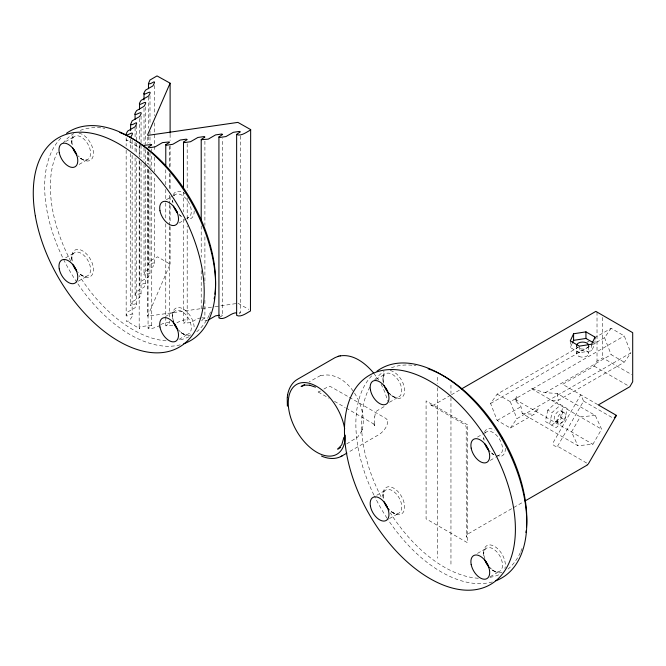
<?xml version="1.0" encoding="UTF-8"?>
<svg xmlns="http://www.w3.org/2000/svg" width="666" height="666" viewBox="0 0 666 666"><rect width="100%" height="100%" fill="white"/><g stroke="black" fill="none" stroke-linecap="round" stroke-linejoin="round"><path stroke-width="0.5" stroke-dasharray="3.33 2.5" d="M71.803 258.308L71.803 256.593M71.803 142L71.803 140.285M172.527 316.458L172.527 314.743M382.992 495.662L382.992 493.956M382.992 379.362L382.992 377.647M483.716 553.821L483.716 552.106M374.725 417.016L375.233 413.703L376.798 410.914L385.106 406.035M159.99 324.975C158.425 327.847 140.676 331.368 151.756 325.674L151.756 172.819M172.802 325.233L165.842 325.849L169.397 323.335L169.472 321.02M200.891 317.965L197.877 318.406L190.518 322.652L183.516 323.201L187.188 320.596L187.188 225.891M204.903 300.266L204.903 318.023L201.44 320.171M219.156 317.599L222.619 315.443L222.619 138.586M240.334 136.014L240.334 312.862L236.871 315.018M466.292 536.022L466.258 537.262L466.6 534.715L523.201 502.031M387.795 421.42C387.396 426.723 383.549 431.535 379.245 434.432L347.769 452.597M578.829 346.969L497.169 394.114L490.592 403.471L497.169 420.429L510.331 428.03L534.174 414.26L534.398 411.913L538.444 408.325L536.48 411.721L534.398 411.913M515.992 401.29L517.074 395.995L515.118 399.392L515.992 401.29L521.02 406.668L522.227 413.561L577.847 445.679L592.89 444.289L601.614 429.179L595.287 415.459L557.117 393.423L545.163 392.724L530.602 388.186L601.614 429.179M547.752 410.098L545.412 421.545L556.077 427.705L564.818 419.955L567.157 408.516L556.493 402.356L547.752 410.098L552.022 412.57L560.764 404.82M549.683 424.009L552.022 412.57M551.806 425.233L560.547 417.49L562.887 406.044M362.212 429.628C368.315 406.327 346.437 368.24 319.43 375.999L320.587 375.499L309.141 381.876M151.756 325.674L150.757 325.258L140.701 326.723A2.015 1.165 0 0 0 139.252 327.539A2.015 1.165 0 0 0 139.768 328.671L126.199 320.846A2.015 1.165 0 0 0 128.155 321.137A2.015 1.165 0 0 0 129.579 320.304C140.659 304.986 120.613 323.493 127.697 311.996L135.056 307.75L136.597 304.187L136.597 158.608M136.597 304.187C134.69 302.106 127.356 310.398 132.159 301.773L139.519 297.519L141.059 293.964L141.059 161.905M141.059 293.964C139.152 291.875 131.818 300.166 136.63 291.541L143.989 287.287L145.529 283.733L145.529 165.193M145.529 283.733C143.615 281.643 136.289 289.935 141.092 281.31L148.451 277.064L149.992 273.501L149.992 170.563M149.992 273.501C148.085 271.42 140.751 279.712 145.554 271.087L152.914 266.833L154.454 263.278L154.454 175.932M154.454 263.278C152.514 261.247 145.03 269.48 150.175 260.764L157.634 256.818L170.113 264.186L147.71 316.2L214.186 306.785M346.695 443.922L357.734 437.038L361.663 431.11M361.496 431.56L362.371 429.204M594.996 340.842L594.996 343.664L591.683 350.799L579.328 352.714L570.279 347.486L571.936 343.922M597.702 404.578L562.62 384.324L594.172 366.109L597.019 361.172L602.713 357.883L631.818 374.683M557.534 446.228L583.599 401.09L580.752 394.788L553.504 441.974C551.523 444.605 554.945 447.127 557.534 446.228L587.52 463.536M510.331 428.03L516.908 418.673L630.868 352.88L624.283 335.922L611.13 328.321L595.87 337.129M490.592 403.471L604.545 337.679L611.13 328.321M551.964 400.516L558.324 400.316L624.283 362.237L630.868 352.88M65.593 141.575L74.134 136.638M79.154 164.41L87.704 159.474M65.593 257.875L74.134 252.947M166.317 199.725L172.303 196.27M173.152 195.779L174.867 194.788M78.297 281.21L87.704 275.782M179.021 223.06L185.864 219.114M186.713 218.615L188.428 217.632M165.459 316.525L174.867 311.097M160.806 324.509C163.078 323.543 167.216 321.428 169.472 323.093M176.89 322.868C179.495 321.42 184.357 318.648 187.188 320.521M179.021 339.369L188.428 333.941M320.479 391.042L318.098 392.008M323.901 389.069L327.963 386.755L330.619 386.638L348.41 396.778M375.924 379.42L385.331 373.992M389.485 402.264L398.892 396.836M450.549 395.271L432.492 405.686L430.328 404.687L464.277 424.309L466.192 426.798L466.283 536.446M451.448 394.755L460.414 389.577M586.904 342.307L590.492 340.234M497.169 394.114L510.331 401.715L624.283 335.922M497.169 420.429L521.02 406.668M545.163 392.724L611.13 354.637L624.283 362.237M376.781 495.238L385.331 490.301M477.505 437.079L481.776 434.615M482.634 434.124L486.055 432.151M389.485 518.573L398.892 513.145M490.209 460.414L495.338 457.459M496.195 456.959L499.617 454.986M477.505 553.388L486.055 548.459M490.209 576.723L499.617 571.295M489.91 577.339L493.439 576.673A116.841 67.457 60 0 0 500.216 574.1M215.21 306.635L237.762 303.338M201.898 317.824L204.903 317.94M208.233 320.08L201.432 320.829M239.335 312.371L240.334 312.787M221.62 314.951L222.619 315.359M595.287 415.459L580.244 416.849L571.52 431.951L577.847 445.679M522.227 413.561L534.174 414.26M238.037 303.321L248.751 309.357M318.281 392.049L329.137 398.251M431.127 405.228L432.176 405.602M80.395 158.242L81.702 158.991M391.591 395.596L392.89 396.345M492.316 453.754L493.614 454.495A15.31 8.841 60 0 1 490.076 451.39M80.395 274.55L81.702 275.291M181.119 332.7L182.426 333.45M391.591 511.904L392.89 512.654M492.316 570.063L493.614 570.804M81.993 159.157L83.541 160.048M393.181 396.52L394.73 397.402M81.993 275.466L83.541 276.357M182.717 333.624L184.266 334.507M393.181 512.828L394.73 513.711M493.906 570.978L495.454 571.869M594.172 366.109L628.962 386.197M583.599 401.09L613.586 418.398M561.629 411.147A6.044 3.488 -60 0 1 559.265 420.612A6.044 3.488 -60 0 1 554.37 417.024A6.044 3.488 -60 0 1 561.629 411.147L564.518 412.812M560.547 417.49L564.818 419.955M555.461 421.528L558.349 423.193M515.118 399.392L592.89 444.289M349.3 397.294L385.83 418.39L387.387 420.013L387.845 421.786M334.482 401.34L345.188 407.517M346.079 408.033L373.726 423.992L374.775 425.349L374.725 416.758M373.726 423.992L374.134 424.284M373.867 373.36L378.588 379.928M381.085 384.149L384.898 392.216L387.729 401.182M604.545 337.679L611.13 354.637M510.331 401.715L516.908 418.673M557.117 393.423L558.324 400.316M602.713 317.432L602.713 357.883M597.019 312.071L597.019 361.172M591.683 344.222L591.683 350.799M588.669 346.37L588.669 353.455M579.328 346.129L579.328 352.714M576.598 345.504L576.598 353.604M570.279 340.909L570.279 347.486M450.957 385.098L450.957 393.423M450.957 397.577L450.957 566.033M437.387 377.264L437.387 383.508M437.387 387.662L437.387 558.2M204.903 141.167L204.903 225.391M204.903 236.83L204.903 283.624M201.207 225.916L201.207 257.109M201.207 270.629L201.207 310.14M187.188 143.748L187.188 190.534M187.188 197.819L187.188 218.615M183.491 192.099L183.491 211.855M183.491 219.131L183.491 323.118M170.113 134.207L170.113 140.443M170.113 145.646L170.113 168.523M170.113 173.718L170.113 190.359M170.113 196.595L170.113 201.79M170.113 205.952L170.113 222.594M170.113 226.748L170.113 264.186M169.472 146.32L169.472 167.124M169.472 173.36L169.472 189.993M169.472 195.196L169.472 203.513M169.472 204.554L169.472 225.349M169.472 226.39L169.472 316.858M165.776 169.722L165.776 185.315M165.776 189.477L165.776 201.956M165.776 202.997L165.776 219.63M165.776 223.793L165.776 325.699M154.454 85.464L154.454 115.618M154.454 122.894L154.454 152.014M154.454 157.209L154.454 171.77M151.756 148.901L151.756 150.982M151.756 156.177L151.756 168.656M149.992 95.688L149.992 124.808M149.992 131.044L149.992 143.523M149.992 152.88L149.992 169.522M148.476 97.003L148.476 128.197M148.476 136.513L148.476 142.749M148.476 152.114L148.476 164.594M148.476 169.788L148.476 264.41M148.06 151.498L148.06 163.978M148.06 169.181L148.06 328.271M147.561 137.046L147.561 143.282M147.561 151.607L147.561 164.077M147.561 169.281L147.561 315.9M145.529 106.96L145.529 144.397M145.529 149.592L145.529 164.152M144.014 108.267L144.014 143.623M144.014 147.785L144.014 160.256M144.014 164.419L144.014 274.642M141.059 116.15L141.059 144.222M141.059 145.263L141.059 157.742M139.552 118.498L139.552 140.335M139.552 144.497L139.552 156.968M139.552 161.13L139.552 284.873M139.177 146.886L139.177 156.252M139.177 160.406L139.177 327.822M136.597 125.333L136.597 141.975M136.597 143.015L136.597 154.454M135.081 127.689L135.081 138.087M135.081 142.241L135.081 153.679M135.081 157.842L135.081 295.096M132.134 139.727L132.134 151.165M132.134 155.32L132.134 314.419M130.619 138.953L130.619 149.351M130.619 153.513L130.619 305.328M126.157 137.745L126.157 146.062M126.157 150.225L126.157 315.559M588.453 346.528A6.044 3.488 0 0 1 582.25 349.059A6.044 3.488 0 0 1 576.664 346.095M383.058 497.544A13.295 7.676 60 0 1 392.915 491.017A13.295 7.676 60 0 1 401.515 509.407A13.295 7.676 60 0 1 388.511 509.207M383.458 498.409A15.31 8.841 60 0 1 393.198 487.895A15.31 8.841 60 0 1 404.453 509.157A15.31 8.841 60 0 1 389.352 509.54M483.782 555.694A13.295 7.676 60 0 1 493.639 549.167A13.295 7.676 60 0 1 502.239 567.557A13.295 7.676 60 0 1 489.235 567.357M502.022 572.227A15.31 8.841 60 0 1 490.076 567.698M484.865 558.924A15.31 8.841 60 0 1 493.614 545.895A15.31 8.841 60 0 1 504.886 568.514M485.106 433.083A13.295 7.676 60 0 1 500.166 440.301A13.295 7.676 60 0 1 496.986 455.519M493.906 454.67A13.295 7.676 60 0 1 489.235 451.048M483.782 439.393A13.295 7.676 60 0 1 483.716 437.512M505.352 448.285A15.31 8.841 60 0 1 498.992 456.535M484.182 440.259A15.31 8.841 60 0 1 483.799 437.962M484.49 432.109A15.31 8.841 60 0 1 494.53 430.07M383.391 383.233A13.295 7.676 60 0 1 391.849 374.092A13.295 7.676 60 0 1 401.631 392.565A13.295 7.676 60 0 1 388.511 392.898M390.201 370.554A15.31 8.841 60 0 1 404.628 391.192A15.31 8.841 60 0 1 389.352 393.24M383.458 382.101A15.31 8.841 60 0 1 385.681 371.47M492.291 581.942A120.871 69.788 60 0 1 387.587 519.014M387.046 518.19A120.871 69.788 60 0 1 374.317 495.87M373.884 494.98A120.871 69.788 60 0 1 372.044 375.499M478.313 578.238A116.841 67.457 60 0 1 390.318 512.903M381.044 496.744A116.841 67.457 60 0 1 361.555 423.951L362.287 411.713L363.911 402.672A116.841 67.457 60 0 1 369.871 387.029M374.725 379.878A116.841 67.457 60 0 1 384.107 371.462M391.442 367.765A116.841 67.457 60 0 1 412.046 365.209M414.085 365.426A116.841 67.457 60 0 1 416.034 365.709M522.052 548.451A116.841 67.457 60 0 1 520.662 551.864M520.288 552.688A116.841 67.457 60 0 1 507.975 569.097M180.186 344.83A120.871 69.788 60 0 1 77.497 283.3M76.948 282.476A120.871 69.788 60 0 1 60.856 138.145M190.834 334.873A15.31 8.841 60 0 1 178.888 330.336M173.676 321.57A15.31 8.841 60 0 1 181.518 308.142A15.31 8.841 60 0 1 194.081 329.312M79.013 133.192A15.31 8.841 60 0 1 93.44 153.838A15.31 8.841 60 0 1 78.163 155.877M72.269 144.747A15.31 8.841 60 0 1 74.492 134.107M189.027 336.746A116.841 67.457 60 0 1 178.655 340.16M166.117 340.817A116.841 67.457 60 0 1 79.129 275.549M70.804 261.214A116.841 67.457 60 0 1 50.366 186.597L50.391 184.066A116.841 67.457 60 0 1 57.301 152.331M62.945 143.257A116.841 67.457 60 0 1 73.793 133.566M80.253 130.403A116.841 67.457 60 0 1 100.857 127.855M102.897 128.072A116.841 67.457 60 0 1 104.845 128.347M210.531 311.963A116.841 67.457 60 0 1 209.474 314.51M209.099 315.334A116.841 67.457 60 0 1 196.786 331.735M194.164 210.931A15.31 8.841 60 0 1 187.804 219.181M178.888 214.027A15.31 8.841 60 0 0 182.426 217.141L181.119 216.392A13.295 7.676 60 0 1 179.554 215.176M172.994 202.897A15.31 8.841 60 0 1 172.602 200.599M173.302 194.755A15.31 8.841 60 0 1 185.173 193.948M140.701 145.796A2.015 1.165 0 0 0 139.252 146.612A2.015 1.165 0 0 0 139.768 147.744L126.199 139.91A2.015 1.165 0 0 0 128.155 140.21A2.015 1.165 0 0 0 129.579 139.369M72.269 261.055A15.31 8.841 60 0 1 82.01 250.533A15.31 8.841 60 0 1 93.265 271.803A15.31 8.841 60 0 1 78.163 272.186M71.87 260.19A13.295 7.676 60 0 1 81.194 253.338A13.295 7.676 60 0 1 90.518 270.954A13.295 7.676 60 0 1 78.829 273.326M71.87 143.881A13.295 7.676 60 0 1 81.194 137.029A13.295 7.676 60 0 1 90.518 154.645A13.295 7.676 60 0 1 78.829 157.026M173.918 195.721A13.295 7.676 60 0 1 188.428 201.956A13.295 7.676 60 0 1 187.188 218.073M172.594 202.031A13.295 7.676 60 0 1 172.527 200.15M172.594 318.34A13.295 7.676 60 0 1 181.918 311.488A13.295 7.676 60 0 1 191.242 329.104A13.295 7.676 60 0 1 179.554 331.485M557.034 420.179L557.034 420.396A6.044 3.488 -60 0 0 563.394 421.029A6.044 3.488 -60 0 0 563.544 412.429A6.044 3.488 -60 0 0 557.034 420.179M466.6 534.715L466.625 534.698M467.465 424.783L426.082 400.89L426.082 518.831L467.465 542.723L467.465 424.783M374.808 425.341L374.608 424.85L374.808 425.341M374.775 425.349L374.725 424.833L374.725 425.258M579.079 356.501A6.044 3.488 0 0 0 588.644 354.046A6.044 3.488 0 0 0 580.186 350.491A6.044 3.488 0 0 0 579.079 356.501"/><path stroke-width="1" d="M165.776 165.559L165.776 144.68L169.331 142.466L169.331 141.941L162.446 142.632L155.086 146.878L149.059 147.752L148.127 147.103L151.607 145.046L151.615 144.514L142.707 145.496M183.491 187.937L183.491 142.108L187.188 139.585L186.322 139.161L180.161 140.051L172.802 144.297L166.633 145.188L165.776 144.763M201.207 220.712L201.207 139.527L204.903 137.005L204.046 136.58L197.877 137.471L190.518 141.725L184.349 142.616L183.491 142.183M236.322 312.812C230.611 312.729 224.683 320.762 218.923 317.965L218.923 136.946L222.619 134.432L221.761 134.008L215.593 134.898L208.233 139.144L201.232 139.685M148.476 88.678L148.476 83.483L149.967 80.045L157.018 75.916L170.113 83.175L147.586 134.89L147.902 135.381L237.904 122.386L250.657 129.595L250.458 310.997C246.886 312.787 240.834 317.682 236.638 315.384L236.638 134.374L240.334 131.851L239.477 131.427L233.308 132.318L225.949 136.563L219.788 137.454L218.923 137.029M287.229 397.927L287.371 406.177M287.279 397.527C287.845 390.351 291.15 382.833 297.66 379.195L335.09 357.6L338.586 356.243M287.546 395.404L287.604 394.98M250.682 129.812L250.458 130.07C246.878 131.868 240.859 136.738 236.638 134.449M343.922 437.321L341.758 444.83L337.679 449.184L340.676 447.394M130.619 130.636L130.619 124.4L132.159 120.837L139.519 116.592C146.412 106.085 129.737 121.104 136.63 110.606L143.989 106.36C150.824 95.804 134.249 110.947 141.092 100.383L148.451 96.129C155.311 85.581 138.719 100.749 145.554 90.151L152.914 85.906C157.692 77.164 150.408 85.639 148.476 83.483M130.303 137.712C138.237 125.857 120.904 141.9 127.697 131.069L135.056 126.815C139.835 118.073 132.551 126.557 130.619 124.4M573.592 333.774L570.279 340.909L579.328 346.129L591.683 344.222L594.996 337.088L585.947 331.859L573.592 333.774L573.592 340.351L572.352 343.032M461.313 389.061L595.837 311.388L632.7 332.675L632.7 381.776L629.853 386.713L598.301 404.928L616.433 415.393L588.195 464.16M614.293 417.649L616.433 415.393M321.503 456.052C328.022 459.007 336.155 459.682 342.399 455.694M208.233 320.08L215.593 315.826L219.614 315.243M304.678 384.457L301.115 386.513L304.945 385.09L310.09 385.281M341.159 456.41L346.894 453.096M524.999 500.998L587.52 464.901L587.295 464.527M340.051 355.902C353.355 353.746 365.293 363.17 373.376 372.727M338.087 356.36L340.542 355.786M573.592 340.351L585.947 338.445L593.348 342.715M309.64 385.198L315.459 387.162M144.014 93.715L144.014 99.95M594.996 337.088L594.996 338.969M585.947 331.859L585.947 338.445M170.113 83.25L170.113 133.167M139.552 103.938L139.552 109.141M135.081 114.169L135.081 119.364M576.598 345.504A6.044 3.488 0 0 1 582.509 342.091A6.044 3.488 0 0 1 588.669 345.354M388.511 509.207A13.295 7.676 60 0 1 383.991 501.59M387.246 506.884A15.31 8.841 60 0 1 385.106 503.138M489.235 567.357A13.295 7.676 60 0 1 484.715 559.74M488.469 565.734A15.31 8.841 60 0 1 485.83 561.288M488.469 449.425A15.31 8.841 60 0 1 485.83 444.98M501.332 436.771A15.31 8.841 60 0 1 502.247 438.245M489.235 451.048A13.295 7.676 60 0 1 484.715 443.439M388.511 392.898A13.295 7.676 60 0 1 383.991 385.281M387.745 391.275A15.31 8.841 60 0 1 385.481 387.604M377.006 371.17A120.871 69.788 60 0 1 502.555 439.801A120.871 69.788 60 0 1 495.87 580.76M428.146 368.806A116.841 67.457 60 0 1 431.027 369.88M431.901 370.221A116.841 67.457 60 0 1 526.764 516.791L526.789 519.355A116.841 67.457 60 0 1 526.523 526.806M526.173 530.644A116.841 67.457 60 0 1 525.94 532.525M345.238 435.148A40.293 23.26 60 0 1 304.52 441.991A40.293 23.26 60 0 1 299.209 383.3A40.293 23.26 60 0 1 344.672 428.912M66.567 133.267A120.871 69.788 60 0 1 192.158 203.846A120.871 69.788 60 0 1 183.799 343.731M119.838 132.517A116.841 67.457 60 0 1 127.706 136.039M128.588 136.488A116.841 67.457 60 0 1 215.568 279.437L215.601 281.993A116.841 67.457 60 0 1 214.868 294.23M214.477 297.019A116.841 67.457 60 0 1 214.169 298.843M177.281 212.071A15.31 8.841 60 0 1 175.016 208.4M76.557 153.921A15.31 8.841 60 0 1 73.918 149.467M76.057 269.53A15.31 8.841 60 0 1 73.918 265.776M176.781 327.68A15.31 8.841 60 0 1 174.642 323.934M76.848 271.303A13.295 7.676 60 0 1 72.802 264.236M76.848 154.995A13.295 7.676 60 0 1 72.802 147.927M177.572 213.145A13.295 7.676 60 0 1 173.526 206.077M178.047 330.003A13.295 7.676 60 0 1 173.102 321.012M471.162 564.418A13.295 7.676 60 0 0 486.796 578.696A13.295 7.676 60 0 0 482.917 558.2A13.295 7.676 60 0 0 471.162 564.418M471.162 448.11A13.295 7.676 60 0 0 486.796 462.387A13.295 7.676 60 0 0 482.917 441.891A13.295 7.676 60 0 0 471.162 448.11M370.438 389.96A13.295 7.676 60 0 0 386.072 404.237A13.295 7.676 60 0 0 382.192 383.733A13.295 7.676 60 0 0 370.438 389.96M370.438 506.268A13.295 7.676 60 0 0 386.072 520.546A13.295 7.676 60 0 0 382.192 500.041A13.295 7.676 60 0 0 370.438 506.268M346.553 453.454A120.871 69.788 60 0 0 487.903 585.864A120.871 69.788 60 0 0 455.328 400.308A120.871 69.788 60 0 0 346.553 453.454M35.365 216.1A120.871 69.788 60 0 0 176.715 348.501A120.871 69.788 60 0 0 144.139 162.945A120.871 69.788 60 0 0 35.365 216.1M59.241 268.906A13.295 7.676 60 0 0 74.883 283.183A13.295 7.676 60 0 0 71.004 262.687A13.295 7.676 60 0 0 59.241 268.906M59.241 152.597A13.295 7.676 60 0 0 74.883 166.883A13.295 7.676 60 0 0 71.004 146.378A13.295 7.676 60 0 0 59.241 152.597M159.973 327.064A13.295 7.676 60 0 0 175.608 341.342A13.295 7.676 60 0 0 171.728 320.837A13.295 7.676 60 0 0 159.973 327.064M159.973 210.756A13.295 7.676 60 0 0 175.608 225.033A13.295 7.676 60 0 0 171.728 204.529A13.295 7.676 60 0 0 159.973 210.756"/></g></svg>
